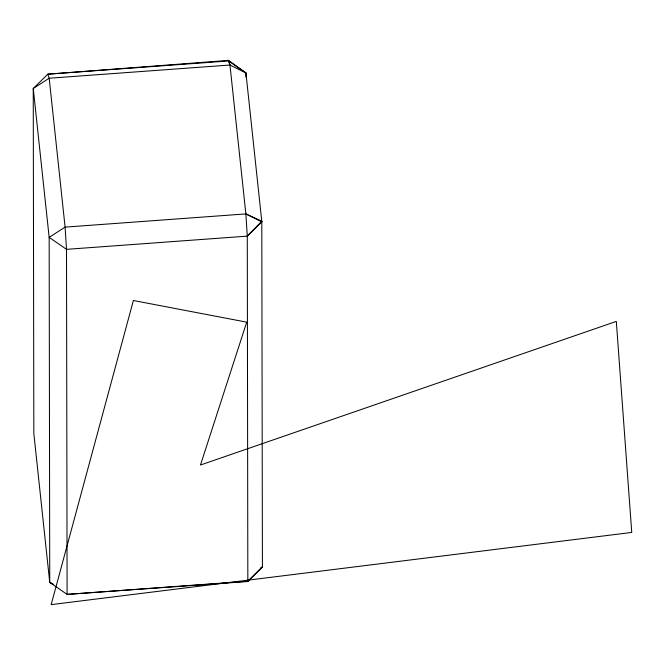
<?xml version="1.0" encoding="UTF-8"?>
<svg xmlns="http://www.w3.org/2000/svg" width="665" height="665" viewBox="0 0 665 665"><rect width="100%" height="100%" fill="white"/><g stroke="black" fill="none" stroke-linecap="round" stroke-linejoin="round"><path stroke-width="1" d="M247.837 581.526L247.289 236.133L261.835 221.836L245.925 72.951L228.577 60.365L47.797 74.181L33.25 88.478L49.16 237.363L66.517 249.342L247.289 236.133L261.794 221.179L245.867 213.914L65.095 227.122L49.16 237.363L49.742 582.415L67.099 594.385L247.837 581.526L262.417 566.879L261.794 221.179M260.738 567.96L262.417 566.879L247.87 581.185L67.099 594.385L66.517 249.342L65.095 227.122L49.185 78.237L47.797 74.181L228.569 60.972L245.925 72.951L245.934 77.09M245.925 72.951L229.957 65.029L49.185 78.237L33.25 88.478L33.832 433.53L49.742 582.415L52.444 583.812M228.577 60.365L229.957 65.029L245.867 213.914L261.835 221.836M49.742 582.415L53.291 584.178M228.569 60.972L229.957 65.029M245.867 213.914L247.289 236.133M133.382 300.505L51.163 604.635L631.75 532.432L616.314 321.394L200.473 465.018L246.707 322.159L133.382 300.505"/></g></svg>
